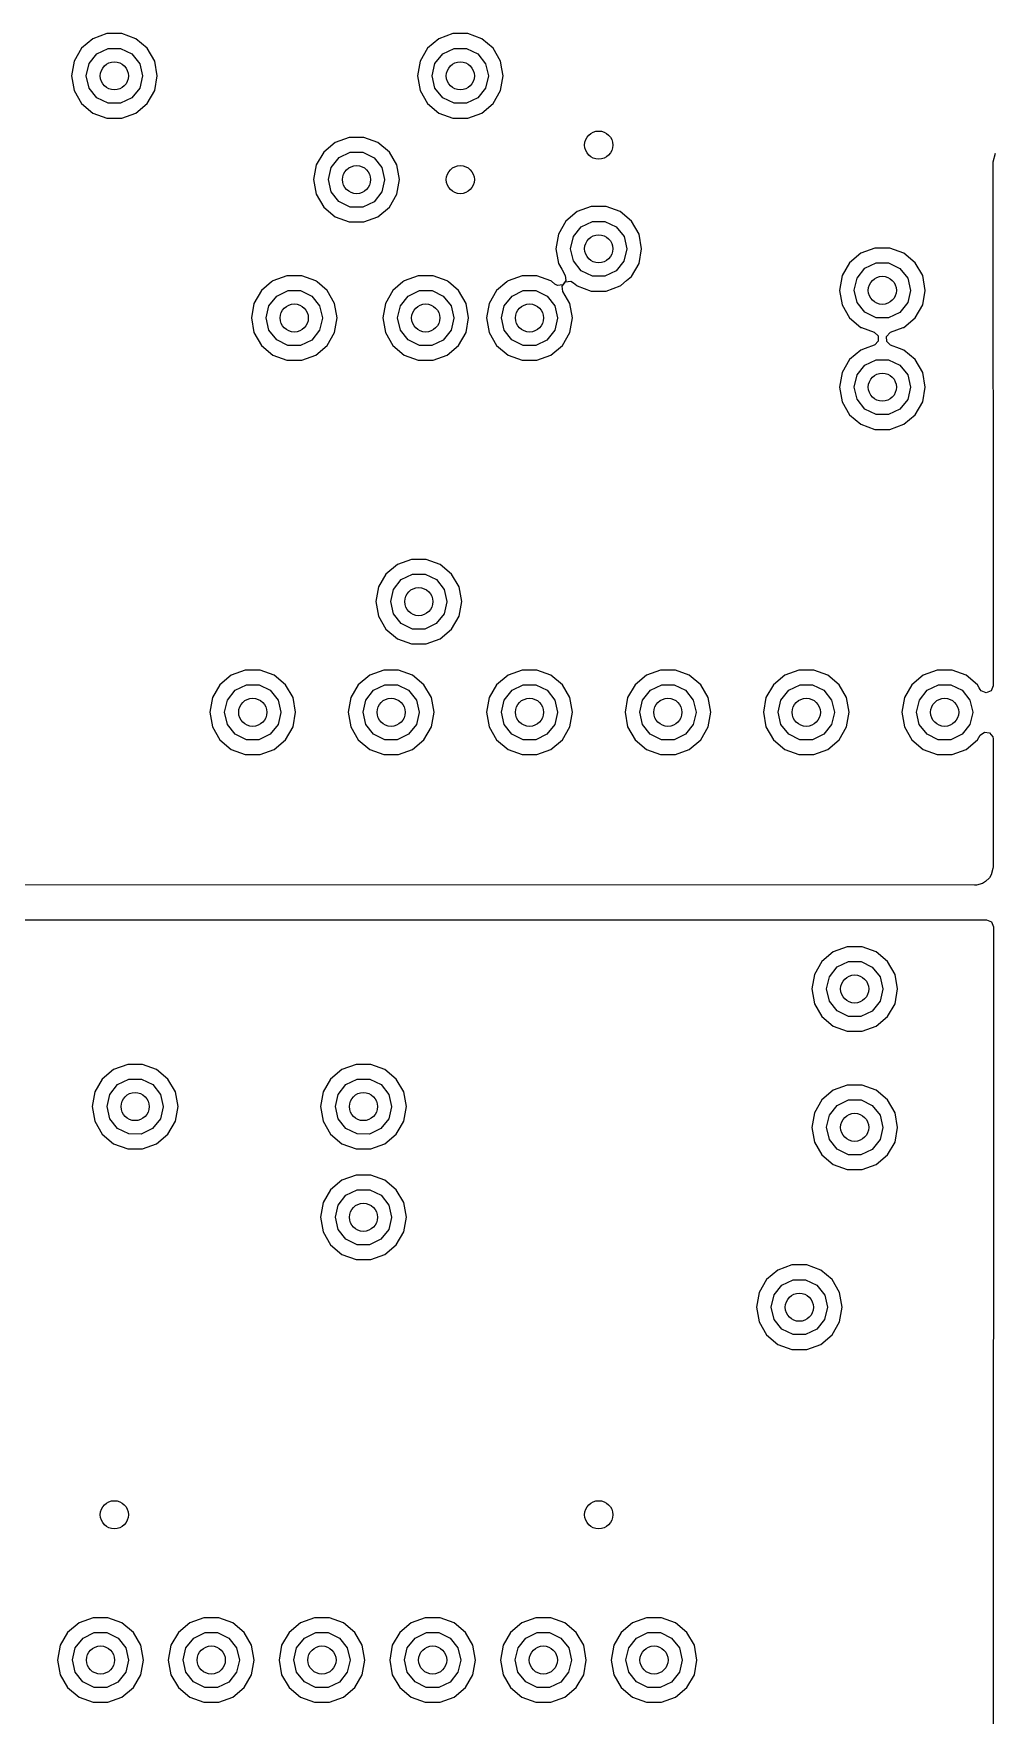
# Model space of a CAD drawing. Extents: x 2.01 to 4.77, y -4.11 to -1.35.
# Drawn here: x 3.1207 to 3.3941, y -2.4114 to -1.9329 of the extents above; entities that cross this region are included whole.
import ezdxf

# ---------------------------------------------------------------- set-up
doc = ezdxf.new("R2010")
doc.units = 0
doc.header["$MEASUREMENT"] = 0
doc.layers.add('BLACK', color=7, linetype='CONTINUOUS')

msp = doc.modelspace()

# ---------------------------------------------------------------- linework, layer by layer
at = {"layer": 'BLACK', "linetype": 'CONTINUOUS'}
for p, q in [((3.14158, -1.93286), (3.1376, -1.93431)), ((3.14582, -1.93286), (3.14158, -1.93286)), ((3.1498, -1.93431), (3.14582, -1.93286)), ((3.24001, -1.93286), (3.23602, -1.93431)), ((3.24425, -1.93286), (3.24001, -1.93286)), ((3.24823, -1.93431), (3.24425, -1.93286)), ((3.13435, -1.93704), (3.13223, -1.94071)), ((3.1376, -1.93431), (3.13435, -1.93704)), ((3.13872, -1.93862), (3.14193, -1.93708)), ((3.14193, -1.93708), (3.14549, -1.93708)), ((3.14549, -1.93708), (3.14869, -1.93863)), ((3.15305, -1.93704), (3.1498, -1.93431)), ((3.15517, -1.94071), (3.15305, -1.93704)), ((3.23278, -1.93704), (3.23066, -1.94071)), ((3.23602, -1.93431), (3.23278, -1.93704)), ((3.23715, -1.93862), (3.24035, -1.93708)), ((3.24035, -1.93708), (3.24391, -1.93708)), ((3.24391, -1.93708), (3.24712, -1.93863)), ((3.25148, -1.93704), (3.24823, -1.93431)), ((3.2536, -1.94071), (3.25148, -1.93704)), ((3.13223, -1.94071), (3.1315, -1.94488)), ((3.1357, -1.94487), (3.1365, -1.9414)), ((3.1365, -1.9414), (3.13872, -1.93862)), ((3.14869, -1.93863), (3.15091, -1.94141)), ((3.15091, -1.94141), (3.1517, -1.94488)), ((3.15591, -1.94488), (3.15517, -1.94071)), ((3.23066, -1.94071), (3.22992, -1.94488)), ((3.23413, -1.94487), (3.23492, -1.9414)), ((3.23492, -1.9414), (3.23715, -1.93862)), ((3.24712, -1.93863), (3.24933, -1.94141)), ((3.24933, -1.94141), (3.25013, -1.94488)), ((3.25398, -1.94291), (3.2536, -1.94071)), ((3.25433, -1.94488), (3.25398, -1.94291)), ((3.1315, -1.94488), (3.13223, -1.94906)), ((3.13649, -1.94834), (3.1357, -1.94487)), ((3.1517, -1.94491), (3.1509, -1.94838)), ((3.1517, -1.94488), (3.1517, -1.94491)), ((3.15517, -1.94906), (3.15591, -1.94488)), ((3.22992, -1.94488), (3.23066, -1.94906)), ((3.23491, -1.94834), (3.23413, -1.94487)), ((3.25013, -1.94491), (3.24932, -1.94838)), ((3.25013, -1.94488), (3.25013, -1.94491)), ((3.2536, -1.94906), (3.25433, -1.94488)), ((3.13223, -1.94906), (3.13435, -1.95273)), ((3.1387, -1.95113), (3.13649, -1.94834)), ((3.1419, -1.95268), (3.1387, -1.95113)), ((3.14867, -1.95115), (3.14546, -1.95269)), ((3.1509, -1.94838), (3.14867, -1.95115)), ((3.15305, -1.95273), (3.15517, -1.94906)), ((3.23066, -1.94906), (3.23278, -1.95273)), ((3.23712, -1.95113), (3.23491, -1.94834)), ((3.24033, -1.95268), (3.23712, -1.95113)), ((3.2471, -1.95115), (3.24388, -1.95269)), ((3.24932, -1.94838), (3.2471, -1.95115)), ((3.25148, -1.95273), (3.2536, -1.94906)), ((3.13435, -1.95273), (3.1376, -1.95545)), ((3.1376, -1.95545), (3.14158, -1.9569)), ((3.14158, -1.9569), (3.14582, -1.9569)), ((3.14546, -1.95269), (3.1419, -1.95268)), ((3.14582, -1.9569), (3.1498, -1.95545)), ((3.1498, -1.95545), (3.15305, -1.95273)), ((3.23278, -1.95273), (3.23602, -1.95545)), ((3.23602, -1.95545), (3.24001, -1.9569)), ((3.24001, -1.9569), (3.24425, -1.9569)), ((3.24388, -1.95269), (3.24033, -1.95268)), ((3.24425, -1.9569), (3.24823, -1.95545)), ((3.24823, -1.95545), (3.25148, -1.95273)), ((3.20325, -1.96656), (3.20113, -1.97024)), ((3.2065, -1.96384), (3.20325, -1.96656)), ((3.21048, -1.96239), (3.2065, -1.96384)), ((3.20762, -1.96815), (3.21083, -1.96661)), ((3.21472, -1.96239), (3.21048, -1.96239)), ((3.21083, -1.96661), (3.21438, -1.96661)), ((3.21438, -1.96661), (3.21759, -1.96816)), ((3.2187, -1.96384), (3.21472, -1.96239)), ((3.22195, -1.96656), (3.2187, -1.96384)), ((3.22407, -1.97024), (3.22195, -1.96656)), ((3.20113, -1.97024), (3.20039, -1.97441)), ((3.2046, -1.9744), (3.2054, -1.97093)), ((3.2054, -1.97093), (3.20762, -1.96815)), ((3.21759, -1.96816), (3.21981, -1.97094)), ((3.21981, -1.97094), (3.2206, -1.97441)), ((3.2248, -1.97441), (3.22407, -1.97024)), ((3.39433, -1.96698), (3.39366, -1.96948)), ((3.39366, -1.96948), (3.39369, -2.09881)), ((3.20039, -1.97441), (3.20113, -1.97858)), ((3.20538, -1.97787), (3.2046, -1.9744)), ((3.2206, -1.97444), (3.21979, -1.9779)), ((3.2206, -1.97441), (3.2206, -1.97444)), ((3.22407, -1.97858), (3.2248, -1.97441)), ((3.20113, -1.97858), (3.20325, -1.98225)), ((3.2076, -1.98065), (3.20538, -1.97787)), ((3.2108, -1.9822), (3.2076, -1.98065)), ((3.21757, -1.98068), (3.21436, -1.98221)), ((3.21979, -1.9779), (3.21757, -1.98068)), ((3.22195, -1.98225), (3.22407, -1.97858)), ((3.20325, -1.98225), (3.2065, -1.98498)), ((3.2065, -1.98498), (3.21048, -1.98643)), ((3.21436, -1.98221), (3.2108, -1.9822)), ((3.21472, -1.98643), (3.2187, -1.98498)), ((3.2187, -1.98498), (3.22195, -1.98225)), ((3.27539, -1.98352), (3.27215, -1.98625)), ((3.27938, -1.98207), (3.27539, -1.98352)), ((3.28362, -1.98207), (3.27938, -1.98207)), ((3.2876, -1.98352), (3.28362, -1.98207)), ((3.29085, -1.98625), (3.2876, -1.98352)), ((3.21048, -1.98643), (3.21472, -1.98643)), ((3.27003, -1.98992), (3.26929, -1.99409)), ((3.27215, -1.98625), (3.27003, -1.98992)), ((3.2735, -1.99408), (3.27429, -1.99061)), ((3.27429, -1.99061), (3.27652, -1.98783)), ((3.27652, -1.98783), (3.27972, -1.98629)), ((3.27972, -1.98629), (3.28328, -1.9863)), ((3.28328, -1.9863), (3.28649, -1.98784)), ((3.28649, -1.98784), (3.2887, -1.99063)), ((3.2887, -1.99063), (3.2895, -1.99409)), ((3.29297, -1.98992), (3.29085, -1.98625)), ((3.2937, -1.99409), (3.29297, -1.98992)), ((3.26929, -1.99409), (3.27003, -1.99827)), ((3.27428, -1.99755), (3.2735, -1.99408)), ((3.2895, -1.99412), (3.28869, -1.99759)), ((3.2895, -1.99409), (3.2895, -1.99412)), ((3.29297, -1.99827), (3.2937, -1.99409)), ((3.3561, -1.99534), (3.35286, -1.99806)), ((3.36009, -1.99389), (3.3561, -1.99534)), ((3.36432, -1.99389), (3.36009, -1.99389)), ((3.36831, -1.99534), (3.36432, -1.99389)), ((3.37155, -1.99806), (3.36831, -1.99534)), ((3.27003, -1.99827), (3.27099, -1.99993)), ((3.27099, -1.99993), (3.27199, -2.00166)), ((3.27649, -2.00034), (3.27428, -1.99755)), ((3.2797, -2.00189), (3.27649, -2.00034)), ((3.28647, -2.00036), (3.28325, -2.0019)), ((3.28869, -1.99759), (3.28647, -2.00036)), ((3.29085, -2.00194), (3.29297, -1.99827)), ((3.35286, -1.99806), (3.35074, -2.00173)), ((3.355, -2.00242), (3.35722, -1.99964)), ((3.35722, -1.99964), (3.36043, -1.9981)), ((3.36043, -1.9981), (3.36399, -1.99811)), ((3.36399, -1.99811), (3.3672, -1.99965)), ((3.3672, -1.99965), (3.36941, -2.00244)), ((3.37367, -2.00173), (3.37155, -1.99806)), ((3.18839, -2.00353), (3.18553, -2.00593)), ((3.18865, -2.00332), (3.18839, -2.00353)), ((3.18878, -2.00321), (3.18865, -2.00332)), ((3.19276, -2.00176), (3.18878, -2.00321)), ((3.197, -2.00176), (3.19276, -2.00176)), ((3.20098, -2.00321), (3.197, -2.00176)), ((3.20112, -2.00332), (3.20098, -2.00321)), ((3.20137, -2.00353), (3.20112, -2.00332)), ((3.20423, -2.00593), (3.20137, -2.00353)), ((3.2258, -2.00353), (3.22293, -2.00593)), ((3.22605, -2.00332), (3.2258, -2.00353)), ((3.22618, -2.00321), (3.22605, -2.00332)), ((3.23016, -2.00176), (3.22618, -2.00321)), ((3.2344, -2.00176), (3.23016, -2.00176)), ((3.23839, -2.00321), (3.2344, -2.00176)), ((3.23852, -2.00332), (3.23839, -2.00321)), ((3.23877, -2.00353), (3.23852, -2.00332)), ((3.24163, -2.00593), (3.23877, -2.00353)), ((3.25532, -2.00353), (3.25246, -2.00593)), ((3.25558, -2.00332), (3.25532, -2.00353)), ((3.25571, -2.00321), (3.25558, -2.00332)), ((3.25969, -2.00176), (3.25571, -2.00321)), ((3.26393, -2.00176), (3.25969, -2.00176)), ((3.26791, -2.00321), (3.26393, -2.00176)), ((3.26804, -2.00332), (3.26791, -2.00321)), ((3.26903, -2.00414), (3.26804, -2.00332)), ((3.26978, -2.00454), (3.26903, -2.00414)), ((3.27127, -2.00434), (3.26978, -2.00454)), ((3.27112, -2.00472), (3.27204, -2.00353)), ((3.27132, -2.00621), (3.27112, -2.00472)), ((3.27218, -2.00315), (3.27127, -2.00434)), ((3.27199, -2.00166), (3.27218, -2.00315)), ((3.27204, -2.00353), (3.27353, -2.00334)), ((3.27353, -2.00334), (3.27428, -2.00373)), ((3.27428, -2.00373), (3.27526, -2.00455)), ((3.27526, -2.00455), (3.27539, -2.00466)), ((3.27539, -2.00466), (3.27938, -2.00611)), ((3.28325, -2.0019), (3.2797, -2.00189)), ((3.28362, -2.00611), (3.2876, -2.00466)), ((3.2876, -2.00466), (3.28775, -2.00454)), ((3.28775, -2.00454), (3.2894, -2.00315)), ((3.2894, -2.00315), (3.29085, -2.00194)), ((3.35074, -2.00173), (3.35, -2.00591)), ((3.3542, -2.00589), (3.355, -2.00242)), ((3.36941, -2.00244), (3.3702, -2.00591)), ((3.37441, -2.00591), (3.37367, -2.00173)), ((3.18341, -2.00961), (3.18268, -2.01378)), ((3.18553, -2.00593), (3.18341, -2.00961)), ((3.18768, -2.0103), (3.1899, -2.00752)), ((3.1899, -2.00752), (3.19311, -2.00598)), ((3.19311, -2.00598), (3.19667, -2.00598)), ((3.19667, -2.00598), (3.19987, -2.00753)), ((3.19987, -2.00753), (3.20209, -2.01031)), ((3.20635, -2.00961), (3.20423, -2.00593)), ((3.20709, -2.01378), (3.20635, -2.00961)), ((3.22081, -2.00961), (3.22008, -2.01378)), ((3.22293, -2.00593), (3.22081, -2.00961)), ((3.22508, -2.0103), (3.2273, -2.00752)), ((3.2273, -2.00752), (3.23051, -2.00598)), ((3.23051, -2.00598), (3.23407, -2.00598)), ((3.23407, -2.00598), (3.23727, -2.00753)), ((3.23727, -2.00753), (3.23949, -2.01031)), ((3.24375, -2.00961), (3.24163, -2.00593)), ((3.24449, -2.01378), (3.24375, -2.00961)), ((3.25034, -2.00961), (3.24961, -2.01378)), ((3.25246, -2.00593), (3.25034, -2.00961)), ((3.25461, -2.0103), (3.25683, -2.00752)), ((3.25683, -2.00752), (3.26004, -2.00598)), ((3.26004, -2.00598), (3.2636, -2.00598)), ((3.2636, -2.00598), (3.2668, -2.00753)), ((3.2668, -2.00753), (3.26902, -2.01031)), ((3.27328, -2.00961), (3.27132, -2.00621)), ((3.27402, -2.01378), (3.27328, -2.00961)), ((3.27938, -2.00611), (3.28362, -2.00611)), ((3.35, -2.00591), (3.35074, -2.01008)), ((3.35499, -2.00936), (3.3542, -2.00589)), ((3.3572, -2.01215), (3.35499, -2.00936)), ((3.3694, -2.0094), (3.36717, -2.01218)), ((3.3702, -2.00593), (3.3694, -2.0094)), ((3.3702, -2.00591), (3.3702, -2.00593)), ((3.37367, -2.01008), (3.37441, -2.00591)), ((3.18268, -2.01378), (3.18341, -2.01795)), ((3.18688, -2.01377), (3.18768, -2.0103)), ((3.18767, -2.01724), (3.18688, -2.01377)), ((3.20288, -2.01381), (3.20208, -2.01727)), ((3.20209, -2.01031), (3.20288, -2.01378)), ((3.20288, -2.01378), (3.20288, -2.01381)), ((3.20635, -2.01795), (3.20709, -2.01378)), ((3.22008, -2.01378), (3.22081, -2.01795)), ((3.22428, -2.01377), (3.22508, -2.0103)), ((3.22507, -2.01724), (3.22428, -2.01377)), ((3.24028, -2.01381), (3.23948, -2.01727)), ((3.23949, -2.01031), (3.24028, -2.01378)), ((3.24028, -2.01378), (3.24028, -2.01381)), ((3.24375, -2.01795), (3.24449, -2.01378)), ((3.24961, -2.01378), (3.25034, -2.01795)), ((3.25381, -2.01377), (3.25461, -2.0103)), ((3.2546, -2.01724), (3.25381, -2.01377)), ((3.26981, -2.01381), (3.26901, -2.01727)), ((3.26902, -2.01031), (3.26981, -2.01378)), ((3.26981, -2.01378), (3.26981, -2.01381)), ((3.27328, -2.01795), (3.27402, -2.01378)), ((3.35074, -2.01008), (3.35286, -2.01375)), ((3.35286, -2.01375), (3.3561, -2.01648)), ((3.36041, -2.0137), (3.3572, -2.01215)), ((3.36396, -2.01371), (3.36041, -2.0137)), ((3.36717, -2.01218), (3.36396, -2.01371)), ((3.36831, -2.01648), (3.37155, -2.01375)), ((3.37155, -2.01375), (3.37367, -2.01008)), ((3.18341, -2.01795), (3.18553, -2.02162)), ((3.18988, -2.02002), (3.18767, -2.01724)), ((3.20208, -2.01727), (3.19985, -2.02005)), ((3.20423, -2.02162), (3.20635, -2.01795)), ((3.22081, -2.01795), (3.22293, -2.02162)), ((3.22728, -2.02002), (3.22507, -2.01724)), ((3.23948, -2.01727), (3.23725, -2.02005)), ((3.24163, -2.02162), (3.24375, -2.01795)), ((3.25034, -2.01795), (3.25246, -2.02162)), ((3.25681, -2.02002), (3.2546, -2.01724)), ((3.26901, -2.01727), (3.26678, -2.02005)), ((3.27116, -2.02162), (3.27328, -2.01795)), ((3.3561, -2.01648), (3.35626, -2.01653)), ((3.35626, -2.01653), (3.35986, -2.01784)), ((3.35986, -2.01784), (3.36096, -2.01886)), ((3.36096, -2.01886), (3.36103, -2.02036)), ((3.36338, -2.01901), (3.36439, -2.01791)), ((3.36344, -2.02051), (3.36338, -2.01901)), ((3.36439, -2.01791), (3.36455, -2.01784)), ((3.36455, -2.01784), (3.36815, -2.01653)), ((3.36815, -2.01653), (3.36831, -2.01648)), ((3.18553, -2.02162), (3.18878, -2.02435)), ((3.19308, -2.02157), (3.18988, -2.02002)), ((3.19664, -2.02158), (3.19308, -2.02157)), ((3.19985, -2.02005), (3.19664, -2.02158)), ((3.20098, -2.02435), (3.20423, -2.02162)), ((3.22293, -2.02162), (3.22618, -2.02435)), ((3.23048, -2.02157), (3.22728, -2.02002)), ((3.23404, -2.02158), (3.23048, -2.02157)), ((3.23725, -2.02005), (3.23404, -2.02158)), ((3.23839, -2.02435), (3.24163, -2.02162)), ((3.25246, -2.02162), (3.25571, -2.02435)), ((3.26001, -2.02157), (3.25681, -2.02002)), ((3.26357, -2.02158), (3.26001, -2.02157)), ((3.26678, -2.02005), (3.26357, -2.02158)), ((3.26791, -2.02435), (3.27116, -2.02162)), ((3.3561, -2.02289), (3.35286, -2.02562)), ((3.35735, -2.02244), (3.3561, -2.02289)), ((3.35986, -2.02153), (3.35735, -2.02244)), ((3.36002, -2.02146), (3.35986, -2.02153)), ((3.36103, -2.02036), (3.36002, -2.02146)), ((3.36455, -2.02153), (3.36344, -2.02051)), ((3.36706, -2.02244), (3.36455, -2.02153)), ((3.36831, -2.02289), (3.36706, -2.02244)), ((3.37155, -2.02562), (3.36831, -2.02289)), ((3.18878, -2.02435), (3.19276, -2.0258)), ((3.19276, -2.0258), (3.197, -2.0258)), ((3.197, -2.0258), (3.20098, -2.02435)), ((3.22618, -2.02435), (3.23016, -2.0258)), ((3.23016, -2.0258), (3.2344, -2.0258)), ((3.2344, -2.0258), (3.23839, -2.02435)), ((3.25571, -2.02435), (3.25969, -2.0258)), ((3.25969, -2.0258), (3.26393, -2.0258)), ((3.26393, -2.0258), (3.26791, -2.02435)), ((3.35286, -2.02562), (3.35074, -2.02929)), ((3.355, -2.02998), (3.35722, -2.0272)), ((3.35722, -2.0272), (3.36043, -2.02566)), ((3.36043, -2.02566), (3.36399, -2.02567)), ((3.36399, -2.02567), (3.3672, -2.02721)), ((3.3672, -2.02721), (3.36941, -2.03)), ((3.37367, -2.02929), (3.37155, -2.02562)), ((3.35074, -2.02929), (3.35, -2.03346)), ((3.35, -2.03346), (3.35074, -2.03764)), ((3.3542, -2.03345), (3.355, -2.02998)), ((3.35499, -2.03692), (3.3542, -2.03345)), ((3.3702, -2.03349), (3.3694, -2.03696)), ((3.36941, -2.03), (3.3702, -2.03346)), ((3.3702, -2.03346), (3.3702, -2.03349)), ((3.37441, -2.03346), (3.37367, -2.02929)), ((3.37367, -2.03764), (3.37441, -2.03346)), ((3.35074, -2.03764), (3.35286, -2.04131)), ((3.3572, -2.03971), (3.35499, -2.03692)), ((3.3694, -2.03696), (3.36717, -2.03973)), ((3.37155, -2.04131), (3.37367, -2.03764)), ((3.35286, -2.04131), (3.3561, -2.04403)), ((3.36041, -2.04126), (3.3572, -2.03971)), ((3.36396, -2.04127), (3.36041, -2.04126)), ((3.36717, -2.03973), (3.36396, -2.04127)), ((3.36831, -2.04403), (3.37155, -2.04131)), ((3.3561, -2.04403), (3.36009, -2.04548)), ((3.36009, -2.04548), (3.36432, -2.04548)), ((3.36432, -2.04548), (3.36831, -2.04403)), ((3.22421, -2.08392), (3.22097, -2.08664)), ((3.2282, -2.08247), (3.22421, -2.08392)), ((3.23243, -2.08247), (3.2282, -2.08247)), ((3.23642, -2.08392), (3.23243, -2.08247)), ((3.23966, -2.08664), (3.23642, -2.08392)), ((3.21885, -2.09031), (3.21811, -2.09449)), ((3.22097, -2.08664), (3.21885, -2.09031)), ((3.22231, -2.09447), (3.22311, -2.09101)), ((3.22311, -2.09101), (3.22533, -2.08823)), ((3.22533, -2.08823), (3.22854, -2.08669)), ((3.22854, -2.08669), (3.2321, -2.08669)), ((3.2321, -2.08669), (3.23531, -2.08824)), ((3.23531, -2.08824), (3.23752, -2.09102)), ((3.23752, -2.09102), (3.23831, -2.09449)), ((3.24178, -2.09031), (3.23966, -2.08664)), ((3.24252, -2.09449), (3.24178, -2.09031)), ((3.21811, -2.09449), (3.21885, -2.09866)), ((3.2231, -2.09794), (3.22231, -2.09447)), ((3.23831, -2.09452), (3.23751, -2.09798)), ((3.23831, -2.09449), (3.23831, -2.09452)), ((3.24178, -2.09866), (3.24252, -2.09449)), ((3.21885, -2.09866), (3.22097, -2.10233)), ((3.22531, -2.10073), (3.2231, -2.09794)), ((3.22852, -2.10228), (3.22531, -2.10073)), ((3.23528, -2.10076), (3.23207, -2.10229)), ((3.23751, -2.09798), (3.23528, -2.10076)), ((3.23966, -2.10233), (3.24178, -2.09866)), ((3.39369, -2.09881), (3.39369, -2.11848)), ((3.22097, -2.10233), (3.22421, -2.10506)), ((3.22421, -2.10506), (3.2282, -2.10651)), ((3.23207, -2.10229), (3.22852, -2.10228)), ((3.23243, -2.10651), (3.23642, -2.10506)), ((3.23642, -2.10506), (3.23966, -2.10233)), ((3.2282, -2.10651), (3.23243, -2.10651)), ((3.18095, -2.11396), (3.17697, -2.11541)), ((3.18519, -2.11396), (3.18095, -2.11396)), ((3.18917, -2.11541), (3.18519, -2.11396)), ((3.22032, -2.11396), (3.21634, -2.11541)), ((3.22456, -2.11396), (3.22032, -2.11396)), ((3.22854, -2.11541), (3.22456, -2.11396)), ((3.25969, -2.11396), (3.25571, -2.11541)), ((3.26393, -2.11396), (3.25969, -2.11396)), ((3.26791, -2.11541), (3.26393, -2.11396)), ((3.29906, -2.11396), (3.29508, -2.11541)), ((3.3033, -2.11396), (3.29906, -2.11396)), ((3.30728, -2.11541), (3.3033, -2.11396)), ((3.33843, -2.11396), (3.33445, -2.11541)), ((3.34267, -2.11396), (3.33843, -2.11396)), ((3.34665, -2.11541), (3.34267, -2.11396)), ((3.3778, -2.11396), (3.37382, -2.11541)), ((3.38204, -2.11396), (3.3778, -2.11396)), ((3.38602, -2.11541), (3.38204, -2.11396)), ((3.17372, -2.11814), (3.1716, -2.12181)), ((3.17697, -2.11541), (3.17372, -2.11814)), ((3.17587, -2.1225), (3.17809, -2.11972)), ((3.17809, -2.11972), (3.1813, -2.11818)), ((3.1813, -2.11818), (3.18486, -2.11819)), ((3.18486, -2.11819), (3.18806, -2.11973)), ((3.18806, -2.11973), (3.19028, -2.12251)), ((3.19242, -2.11814), (3.18917, -2.11541)), ((3.19454, -2.12181), (3.19242, -2.11814)), ((3.21309, -2.11814), (3.21097, -2.12181)), ((3.21634, -2.11541), (3.21309, -2.11814)), ((3.21524, -2.1225), (3.21746, -2.11972)), ((3.21746, -2.11972), (3.22067, -2.11818)), ((3.22067, -2.11818), (3.22423, -2.11819)), ((3.22423, -2.11819), (3.22743, -2.11973)), ((3.22743, -2.11973), (3.22965, -2.12251)), ((3.23179, -2.11814), (3.22854, -2.11541)), ((3.23391, -2.12181), (3.23179, -2.11814)), ((3.25246, -2.11814), (3.25034, -2.12181)), ((3.25571, -2.11541), (3.25246, -2.11814)), ((3.25461, -2.1225), (3.25683, -2.11972)), ((3.25683, -2.11972), (3.26004, -2.11818)), ((3.26004, -2.11818), (3.2636, -2.11819)), ((3.2636, -2.11819), (3.2668, -2.11973)), ((3.2668, -2.11973), (3.26902, -2.12251)), ((3.27116, -2.11814), (3.26791, -2.11541)), ((3.27328, -2.12181), (3.27116, -2.11814)), ((3.29183, -2.11814), (3.28971, -2.12181)), ((3.29508, -2.11541), (3.29183, -2.11814)), ((3.29398, -2.1225), (3.2962, -2.11972)), ((3.2962, -2.11972), (3.29941, -2.11818)), ((3.29941, -2.11818), (3.30297, -2.11819)), ((3.30297, -2.11819), (3.30617, -2.11973)), ((3.30617, -2.11973), (3.30839, -2.12251)), ((3.31053, -2.11814), (3.30728, -2.11541)), ((3.31265, -2.12181), (3.31053, -2.11814)), ((3.3312, -2.11814), (3.32908, -2.12181)), ((3.33445, -2.11541), (3.3312, -2.11814)), ((3.33335, -2.1225), (3.33557, -2.11972)), ((3.33557, -2.11972), (3.33878, -2.11818)), ((3.33878, -2.11818), (3.34234, -2.11819)), ((3.34234, -2.11819), (3.34554, -2.11973)), ((3.34554, -2.11973), (3.34776, -2.12251)), ((3.3499, -2.11814), (3.34665, -2.11541)), ((3.35202, -2.12181), (3.3499, -2.11814)), ((3.37057, -2.11814), (3.36845, -2.12181)), ((3.37382, -2.11541), (3.37057, -2.11814)), ((3.37272, -2.1225), (3.37494, -2.11972)), ((3.37494, -2.11972), (3.37815, -2.11818)), ((3.37815, -2.11818), (3.38171, -2.11819)), ((3.38171, -2.11819), (3.38491, -2.11973)), ((3.38491, -2.11973), (3.38713, -2.12251)), ((3.38927, -2.11814), (3.38602, -2.11541)), ((3.38975, -2.11898), (3.38927, -2.11814)), ((3.39003, -2.11946), (3.38975, -2.11898)), ((3.39034, -2.11986), (3.39003, -2.11946)), ((3.39173, -2.12044), (3.39034, -2.11986)), ((3.39312, -2.11986), (3.39173, -2.12044)), ((3.39369, -2.11848), (3.39312, -2.11986)), ((3.1716, -2.12181), (3.17087, -2.12598)), ((3.17507, -2.12597), (3.17587, -2.1225)), ((3.19028, -2.12251), (3.19107, -2.12598)), ((3.19528, -2.12598), (3.19454, -2.12181)), ((3.21097, -2.12181), (3.21024, -2.12598)), ((3.21444, -2.12597), (3.21524, -2.1225)), ((3.22965, -2.12251), (3.23044, -2.12598)), ((3.23465, -2.12598), (3.23391, -2.12181)), ((3.25034, -2.12181), (3.24961, -2.12598)), ((3.25381, -2.12597), (3.25461, -2.1225)), ((3.26902, -2.12251), (3.26981, -2.12598)), ((3.27402, -2.12598), (3.27328, -2.12181)), ((3.28971, -2.12181), (3.28898, -2.12598)), ((3.29318, -2.12597), (3.29398, -2.1225)), ((3.30839, -2.12251), (3.30918, -2.12598)), ((3.31339, -2.12598), (3.31265, -2.12181)), ((3.32908, -2.12181), (3.32835, -2.12598)), ((3.33255, -2.12597), (3.33335, -2.1225)), ((3.34776, -2.12251), (3.34855, -2.12598)), ((3.35276, -2.12598), (3.35202, -2.12181)), ((3.36845, -2.12181), (3.36772, -2.12598)), ((3.37192, -2.12597), (3.37272, -2.1225)), ((3.38713, -2.12251), (3.38792, -2.12598)), ((3.17087, -2.12598), (3.1716, -2.13016)), ((3.17586, -2.12944), (3.17507, -2.12597)), ((3.17807, -2.13223), (3.17586, -2.12944)), ((3.19027, -2.12948), (3.18804, -2.13225)), ((3.19107, -2.12601), (3.19027, -2.12948)), ((3.19107, -2.12598), (3.19107, -2.12601)), ((3.19454, -2.13016), (3.19528, -2.12598)), ((3.21024, -2.12598), (3.21097, -2.13016)), ((3.21523, -2.12944), (3.21444, -2.12597)), ((3.21744, -2.13223), (3.21523, -2.12944)), ((3.22964, -2.12948), (3.22741, -2.13225)), ((3.23044, -2.12601), (3.22964, -2.12948)), ((3.23044, -2.12598), (3.23044, -2.12601)), ((3.23391, -2.13016), (3.23465, -2.12598)), ((3.24961, -2.12598), (3.25034, -2.13016)), ((3.2546, -2.12944), (3.25381, -2.12597)), ((3.25681, -2.13223), (3.2546, -2.12944)), ((3.26901, -2.12948), (3.26678, -2.13225)), ((3.26981, -2.12601), (3.26901, -2.12948)), ((3.26981, -2.12598), (3.26981, -2.12601)), ((3.27328, -2.13016), (3.27402, -2.12598)), ((3.28898, -2.12598), (3.28971, -2.13016)), ((3.29397, -2.12944), (3.29318, -2.12597)), ((3.29618, -2.13223), (3.29397, -2.12944)), ((3.30838, -2.12948), (3.30615, -2.13225)), ((3.30918, -2.12601), (3.30838, -2.12948)), ((3.30918, -2.12598), (3.30918, -2.12601)), ((3.31265, -2.13016), (3.31339, -2.12598)), ((3.32835, -2.12598), (3.32908, -2.13016)), ((3.33334, -2.12944), (3.33255, -2.12597)), ((3.33555, -2.13223), (3.33334, -2.12944)), ((3.34775, -2.12948), (3.34552, -2.13225)), ((3.34855, -2.12601), (3.34775, -2.12948)), ((3.34855, -2.12598), (3.34855, -2.12601)), ((3.35202, -2.13016), (3.35276, -2.12598)), ((3.36772, -2.12598), (3.36845, -2.13016)), ((3.37271, -2.12944), (3.37192, -2.12597)), ((3.37492, -2.13223), (3.37271, -2.12944)), ((3.38712, -2.12948), (3.38489, -2.13225)), ((3.38792, -2.12601), (3.38712, -2.12948)), ((3.38792, -2.12598), (3.38792, -2.12601)), ((3.1716, -2.13016), (3.17372, -2.13383)), ((3.17372, -2.13383), (3.17697, -2.13655)), ((3.18127, -2.13378), (3.17807, -2.13223)), ((3.18483, -2.13379), (3.18127, -2.13378)), ((3.18804, -2.13225), (3.18483, -2.13379)), ((3.18917, -2.13655), (3.19242, -2.13383)), ((3.19242, -2.13383), (3.19454, -2.13016)), ((3.21097, -2.13016), (3.21309, -2.13383)), ((3.21309, -2.13383), (3.21634, -2.13655)), ((3.22064, -2.13378), (3.21744, -2.13223)), ((3.2242, -2.13379), (3.22064, -2.13378)), ((3.22741, -2.13225), (3.2242, -2.13379)), ((3.22854, -2.13655), (3.23179, -2.13383)), ((3.23179, -2.13383), (3.23391, -2.13016)), ((3.25034, -2.13016), (3.25246, -2.13383)), ((3.25246, -2.13383), (3.25571, -2.13655)), ((3.26001, -2.13378), (3.25681, -2.13223)), ((3.26357, -2.13379), (3.26001, -2.13378)), ((3.26678, -2.13225), (3.26357, -2.13379)), ((3.26791, -2.13655), (3.27116, -2.13383)), ((3.27116, -2.13383), (3.27328, -2.13016)), ((3.28971, -2.13016), (3.29183, -2.13383)), ((3.29183, -2.13383), (3.29508, -2.13655)), ((3.29938, -2.13378), (3.29618, -2.13223)), ((3.30294, -2.13379), (3.29938, -2.13378)), ((3.30615, -2.13225), (3.30294, -2.13379)), ((3.30728, -2.13655), (3.31053, -2.13383)), ((3.31053, -2.13383), (3.31265, -2.13016)), ((3.32908, -2.13016), (3.3312, -2.13383)), ((3.3312, -2.13383), (3.33445, -2.13655)), ((3.33875, -2.13378), (3.33555, -2.13223)), ((3.34231, -2.13379), (3.33875, -2.13378)), ((3.34552, -2.13225), (3.34231, -2.13379)), ((3.34665, -2.13655), (3.3499, -2.13383)), ((3.3499, -2.13383), (3.35202, -2.13016)), ((3.36845, -2.13016), (3.37057, -2.13383)), ((3.37057, -2.13383), (3.37382, -2.13655)), ((3.37812, -2.13378), (3.37492, -2.13223)), ((3.38168, -2.13379), (3.37812, -2.13378)), ((3.38489, -2.13225), (3.38168, -2.13379)), ((3.38602, -2.13655), (3.38927, -2.13383)), ((3.38927, -2.13383), (3.39003, -2.13251)), ((3.39003, -2.13251), (3.39122, -2.13159)), ((3.39122, -2.13159), (3.39271, -2.13179)), ((3.39271, -2.13179), (3.39363, -2.13298)), ((3.39363, -2.13298), (3.39369, -2.13349)), ((3.39369, -2.13349), (3.3937, -2.15534)), ((3.17697, -2.13655), (3.18095, -2.138)), ((3.18095, -2.138), (3.18519, -2.138)), ((3.18519, -2.138), (3.18917, -2.13655)), ((3.21634, -2.13655), (3.22032, -2.138)), ((3.22032, -2.138), (3.22456, -2.138)), ((3.22456, -2.138), (3.22854, -2.13655)), ((3.25571, -2.13655), (3.25969, -2.138)), ((3.25969, -2.138), (3.26393, -2.138)), ((3.26393, -2.138), (3.26791, -2.13655)), ((3.29508, -2.13655), (3.29906, -2.138)), ((3.29906, -2.138), (3.3033, -2.138)), ((3.3033, -2.138), (3.30728, -2.13655)), ((3.33445, -2.13655), (3.33843, -2.138)), ((3.33843, -2.138), (3.34267, -2.138)), ((3.34267, -2.138), (3.34665, -2.13655)), ((3.37382, -2.13655), (3.3778, -2.138)), ((3.3778, -2.138), (3.38204, -2.138)), ((3.38204, -2.138), (3.38602, -2.13655)), ((3.3937, -2.15534), (3.3937, -2.16994)), ((3.39317, -2.17219), (3.39266, -2.17307)), ((3.39363, -2.17044), (3.39317, -2.17219)), ((3.3937, -2.16994), (3.39363, -2.17044)), ((3.38844, -2.1752), (2.80915, -2.17499)), ((3.38895, -2.17513), (3.38844, -2.1752)), ((3.39069, -2.17466), (3.38895, -2.17513)), ((3.39157, -2.17415), (3.39069, -2.17466)), ((3.39266, -2.17307), (3.39157, -2.17415)), ((2.91142, -2.18504), (3.39183, -2.18504)), ((3.39183, -2.18504), (3.39322, -2.18561)), ((3.39322, -2.18561), (3.39379, -2.187)), ((3.39379, -2.187), (3.39375, -2.50767)), ((3.34823, -2.19415), (3.34498, -2.19688)), ((3.35221, -2.1927), (3.34823, -2.19415)), ((3.35645, -2.1927), (3.35221, -2.1927)), ((3.36043, -2.19415), (3.35645, -2.1927)), ((3.36368, -2.19688), (3.36043, -2.19415)), ((3.34286, -2.20055), (3.34213, -2.20472)), ((3.34498, -2.19688), (3.34286, -2.20055)), ((3.34633, -2.20471), (3.34713, -2.20124)), ((3.34713, -2.20124), (3.34935, -2.19846)), ((3.34935, -2.19846), (3.35256, -2.19692)), ((3.35256, -2.19692), (3.35612, -2.19693)), ((3.35612, -2.19693), (3.35932, -2.19847)), ((3.35932, -2.19847), (3.36154, -2.20126)), ((3.36154, -2.20126), (3.36233, -2.20472)), ((3.3658, -2.20055), (3.36368, -2.19688)), ((3.36654, -2.20472), (3.3658, -2.20055)), ((3.34213, -2.20472), (3.34286, -2.2089)), ((3.34712, -2.20818), (3.34633, -2.20471)), ((3.36233, -2.20475), (3.36153, -2.20822)), ((3.36233, -2.20472), (3.36233, -2.20475)), ((3.3658, -2.2089), (3.36654, -2.20472)), ((3.34286, -2.2089), (3.34498, -2.21257)), ((3.34933, -2.21097), (3.34712, -2.20818)), ((3.36153, -2.20822), (3.3593, -2.21099)), ((3.36368, -2.21257), (3.3658, -2.2089)), ((3.34498, -2.21257), (3.34823, -2.21529)), ((3.34823, -2.21529), (3.35221, -2.21674)), ((3.35253, -2.21252), (3.34933, -2.21097)), ((3.35609, -2.21253), (3.35253, -2.21252)), ((3.3593, -2.21099), (3.35609, -2.21253)), ((3.35645, -2.21674), (3.36043, -2.21529)), ((3.36043, -2.21529), (3.36368, -2.21257)), ((3.35221, -2.21674), (3.35645, -2.21674)), ((3.1435, -2.22762), (3.14026, -2.23034)), ((3.14749, -2.22617), (3.1435, -2.22762)), ((3.15173, -2.22617), (3.14749, -2.22617)), ((3.15571, -2.22762), (3.15173, -2.22617)), ((3.15896, -2.23034), (3.15571, -2.22762)), ((3.20846, -2.22762), (3.20522, -2.23034)), ((3.21245, -2.22617), (3.20846, -2.22762)), ((3.21669, -2.22617), (3.21245, -2.22617)), ((3.22067, -2.22762), (3.21669, -2.22617)), ((3.22392, -2.23034), (3.22067, -2.22762)), ((3.13814, -2.23401), (3.1374, -2.23819)), ((3.14026, -2.23034), (3.13814, -2.23401)), ((3.14161, -2.23818), (3.1424, -2.23471)), ((3.1424, -2.23471), (3.14463, -2.23193)), ((3.14463, -2.23193), (3.14783, -2.23039)), ((3.14783, -2.23039), (3.15139, -2.23039)), ((3.15139, -2.23039), (3.1546, -2.23194)), ((3.1546, -2.23194), (3.15681, -2.23472)), ((3.15681, -2.23472), (3.15761, -2.23819)), ((3.16108, -2.23401), (3.15896, -2.23034)), ((3.16181, -2.23819), (3.16108, -2.23401)), ((3.2031, -2.23401), (3.20236, -2.23819)), ((3.20522, -2.23034), (3.2031, -2.23401)), ((3.20657, -2.23818), (3.20736, -2.23471)), ((3.20736, -2.23471), (3.20959, -2.23193)), ((3.20959, -2.23193), (3.21279, -2.23039)), ((3.21279, -2.23039), (3.21635, -2.23039)), ((3.21635, -2.23039), (3.21956, -2.23194)), ((3.21956, -2.23194), (3.22178, -2.23472)), ((3.22178, -2.23472), (3.22257, -2.23819)), ((3.22604, -2.23401), (3.22392, -2.23034)), ((3.22677, -2.23819), (3.22604, -2.23401)), ((3.34823, -2.23352), (3.34498, -2.23625)), ((3.35221, -2.23207), (3.34823, -2.23352)), ((3.35645, -2.23207), (3.35221, -2.23207)), ((3.36043, -2.23352), (3.35645, -2.23207)), ((3.36368, -2.23625), (3.36043, -2.23352)), ((3.1374, -2.23819), (3.13814, -2.24236)), ((3.14239, -2.24165), (3.14161, -2.23818)), ((3.15761, -2.23822), (3.1568, -2.24168)), ((3.15761, -2.23819), (3.15761, -2.23822)), ((3.16108, -2.24236), (3.16181, -2.23819)), ((3.20236, -2.23819), (3.2031, -2.24236)), ((3.20735, -2.24165), (3.20657, -2.23818)), ((3.22257, -2.23822), (3.22176, -2.24168)), ((3.22257, -2.23819), (3.22257, -2.23822)), ((3.22604, -2.24236), (3.22677, -2.23819)), ((3.34498, -2.23625), (3.34286, -2.23992)), ((3.34713, -2.24061), (3.34935, -2.23783)), ((3.34935, -2.23783), (3.35256, -2.23629)), ((3.35256, -2.23629), (3.35612, -2.2363)), ((3.35612, -2.2363), (3.35932, -2.23784)), ((3.35932, -2.23784), (3.36154, -2.24063)), ((3.3658, -2.23992), (3.36368, -2.23625)), ((3.13814, -2.24236), (3.14026, -2.24603)), ((3.1446, -2.24443), (3.14239, -2.24165)), ((3.14781, -2.24598), (3.1446, -2.24443)), ((3.1568, -2.24168), (3.15458, -2.24446)), ((3.15896, -2.24603), (3.16108, -2.24236)), ((3.2031, -2.24236), (3.20522, -2.24603)), ((3.20957, -2.24443), (3.20735, -2.24165)), ((3.21277, -2.24598), (3.20957, -2.24443)), ((3.22176, -2.24168), (3.21954, -2.24446)), ((3.22392, -2.24603), (3.22504, -2.24409)), ((3.22504, -2.24409), (3.22604, -2.24236)), ((3.34286, -2.23992), (3.34213, -2.24409)), ((3.34213, -2.24409), (3.34286, -2.24827)), ((3.34633, -2.24408), (3.34713, -2.24061)), ((3.34712, -2.24755), (3.34633, -2.24408)), ((3.36233, -2.24412), (3.36153, -2.24759)), ((3.36154, -2.24063), (3.36233, -2.24409)), ((3.36233, -2.24409), (3.36233, -2.24412)), ((3.36654, -2.24409), (3.3658, -2.23992)), ((3.3658, -2.24827), (3.36654, -2.24409)), ((3.14026, -2.24603), (3.1435, -2.24876)), ((3.1435, -2.24876), (3.14749, -2.25021)), ((3.15137, -2.24599), (3.14781, -2.24598)), ((3.15458, -2.24446), (3.15137, -2.24599)), ((3.15173, -2.25021), (3.15571, -2.24876)), ((3.15571, -2.24876), (3.15896, -2.24603)), ((3.20522, -2.24603), (3.20846, -2.24876)), ((3.20846, -2.24876), (3.21245, -2.25021)), ((3.21633, -2.24599), (3.21277, -2.24598)), ((3.21954, -2.24446), (3.21633, -2.24599)), ((3.21669, -2.25021), (3.22067, -2.24876)), ((3.22067, -2.24876), (3.22392, -2.24603)), ((3.34286, -2.24827), (3.34498, -2.25194)), ((3.34933, -2.25034), (3.34712, -2.24755)), ((3.36153, -2.24759), (3.3593, -2.25036)), ((3.36368, -2.25194), (3.3658, -2.24827)), ((3.14749, -2.25021), (3.15173, -2.25021)), ((3.21245, -2.25021), (3.21669, -2.25021)), ((3.34498, -2.25194), (3.34823, -2.25466)), ((3.35253, -2.25189), (3.34933, -2.25034)), ((3.35609, -2.2519), (3.35253, -2.25189)), ((3.3593, -2.25036), (3.35609, -2.2519)), ((3.36043, -2.25466), (3.36368, -2.25194)), ((3.21245, -2.25767), (3.20846, -2.25912)), ((3.21669, -2.25767), (3.21245, -2.25767)), ((3.22067, -2.25912), (3.21669, -2.25767)), ((3.34823, -2.25466), (3.35221, -2.25611)), ((3.35221, -2.25611), (3.35645, -2.25611)), ((3.35645, -2.25611), (3.36043, -2.25466)), ((3.20522, -2.26184), (3.2031, -2.26551)), ((3.20846, -2.25912), (3.20522, -2.26184)), ((3.20736, -2.2662), (3.20959, -2.26342)), ((3.20959, -2.26342), (3.21279, -2.26188)), ((3.21279, -2.26188), (3.21635, -2.26189)), ((3.21635, -2.26189), (3.21956, -2.26343)), ((3.21956, -2.26343), (3.22178, -2.26622)), ((3.22392, -2.26184), (3.22067, -2.25912)), ((3.22604, -2.26551), (3.22392, -2.26184)), ((3.2031, -2.26551), (3.20236, -2.26969)), ((3.20657, -2.26967), (3.20736, -2.2662)), ((3.22178, -2.26622), (3.22257, -2.26969)), ((3.22677, -2.26969), (3.22604, -2.26551)), ((3.20236, -2.26969), (3.2031, -2.27386)), ((3.20735, -2.27314), (3.20657, -2.26967)), ((3.20957, -2.27593), (3.20735, -2.27314)), ((3.22257, -2.26971), (3.22176, -2.27318)), ((3.22257, -2.26969), (3.22257, -2.26971)), ((3.22604, -2.27386), (3.22677, -2.26969)), ((3.2031, -2.27386), (3.20522, -2.27753)), ((3.20522, -2.27753), (3.20846, -2.28025)), ((3.21277, -2.27748), (3.20957, -2.27593)), ((3.21633, -2.27749), (3.21277, -2.27748)), ((3.21954, -2.27595), (3.21633, -2.27749)), ((3.22176, -2.27318), (3.21954, -2.27595)), ((3.22067, -2.28025), (3.22392, -2.27753)), ((3.22392, -2.27753), (3.22604, -2.27386)), ((3.20846, -2.28025), (3.21245, -2.2817)), ((3.21245, -2.2817), (3.21669, -2.2817)), ((3.21669, -2.2817), (3.22067, -2.28025)), ((3.32923, -2.28743), (3.32711, -2.2911)), ((3.33248, -2.28471), (3.32923, -2.28743)), ((3.33646, -2.28326), (3.33248, -2.28471)), ((3.3336, -2.28901), (3.33681, -2.28747)), ((3.3407, -2.28326), (3.33646, -2.28326)), ((3.33681, -2.28747), (3.34037, -2.28748)), ((3.34037, -2.28748), (3.34357, -2.28902)), ((3.34469, -2.28471), (3.3407, -2.28326)), ((3.34793, -2.28743), (3.34469, -2.28471)), ((3.35005, -2.2911), (3.34793, -2.28743)), ((3.32711, -2.2911), (3.32638, -2.29528)), ((3.33058, -2.29526), (3.33138, -2.29179)), ((3.33138, -2.29179), (3.3336, -2.28901)), ((3.34357, -2.28902), (3.34579, -2.29181)), ((3.34579, -2.29181), (3.34658, -2.29528)), ((3.35079, -2.29528), (3.35005, -2.2911)), ((3.32638, -2.29528), (3.32711, -2.29945)), ((3.33137, -2.29873), (3.33058, -2.29526)), ((3.34658, -2.2953), (3.34578, -2.29877)), ((3.34658, -2.29528), (3.34658, -2.2953)), ((3.35005, -2.29945), (3.35079, -2.29528)), ((3.32711, -2.29945), (3.32923, -2.30312)), ((3.33358, -2.30152), (3.33137, -2.29873)), ((3.33678, -2.30307), (3.33358, -2.30152)), ((3.34355, -2.30155), (3.34034, -2.30308)), ((3.34578, -2.29877), (3.34355, -2.30155)), ((3.34793, -2.30312), (3.35005, -2.29945)), ((3.32923, -2.30312), (3.33248, -2.30585)), ((3.33248, -2.30585), (3.33646, -2.3073)), ((3.34034, -2.30308), (3.33678, -2.30307)), ((3.3407, -2.3073), (3.34469, -2.30585)), ((3.34469, -2.30585), (3.34793, -2.30312)), ((3.33646, -2.3073), (3.3407, -2.3073)), ((3.13041, -2.38782), (3.12829, -2.39149)), ((3.13366, -2.3851), (3.13041, -2.38782)), ((3.13764, -2.38365), (3.13366, -2.3851)), ((3.13478, -2.38941), (3.13799, -2.38787)), ((3.14188, -2.38365), (3.13764, -2.38365)), ((3.13799, -2.38787), (3.14155, -2.38787)), ((3.14155, -2.38787), (3.14475, -2.38942)), ((3.14587, -2.3851), (3.14188, -2.38365)), ((3.14911, -2.38782), (3.14587, -2.3851)), ((3.15123, -2.39149), (3.14911, -2.38782)), ((3.16191, -2.38782), (3.15979, -2.39149)), ((3.16516, -2.3851), (3.16191, -2.38782)), ((3.16914, -2.38365), (3.16516, -2.3851)), ((3.16628, -2.38941), (3.16949, -2.38787)), ((3.17338, -2.38365), (3.16914, -2.38365)), ((3.16949, -2.38787), (3.17305, -2.38787)), ((3.17305, -2.38787), (3.17625, -2.38942)), ((3.17736, -2.3851), (3.17338, -2.38365)), ((3.18061, -2.38782), (3.17736, -2.3851)), ((3.18273, -2.39149), (3.18061, -2.38782)), ((3.19341, -2.38782), (3.19129, -2.39149)), ((3.19665, -2.3851), (3.19341, -2.38782)), ((3.20064, -2.38365), (3.19665, -2.3851)), ((3.19778, -2.38941), (3.20098, -2.38787)), ((3.20488, -2.38365), (3.20064, -2.38365)), ((3.20098, -2.38787), (3.20454, -2.38787)), ((3.20454, -2.38787), (3.20775, -2.38942)), ((3.20886, -2.3851), (3.20488, -2.38365)), ((3.21211, -2.38782), (3.20886, -2.3851)), ((3.21422, -2.39149), (3.21211, -2.38782)), ((3.2249, -2.38782), (3.22278, -2.39149)), ((3.22815, -2.3851), (3.2249, -2.38782)), ((3.23213, -2.38365), (3.22815, -2.3851)), ((3.22927, -2.38941), (3.23248, -2.38787)), ((3.23637, -2.38365), (3.23213, -2.38365)), ((3.23248, -2.38787), (3.23604, -2.38787)), ((3.23604, -2.38787), (3.23924, -2.38942)), ((3.24035, -2.3851), (3.23637, -2.38365)), ((3.2436, -2.38782), (3.24035, -2.3851)), ((3.24572, -2.39149), (3.2436, -2.38782)), ((3.2564, -2.38782), (3.25428, -2.39149)), ((3.25965, -2.3851), (3.2564, -2.38782)), ((3.26363, -2.38365), (3.25965, -2.3851)), ((3.26077, -2.38941), (3.26398, -2.38787)), ((3.26787, -2.38365), (3.26363, -2.38365)), ((3.26398, -2.38787), (3.26753, -2.38787)), ((3.26753, -2.38787), (3.27074, -2.38942)), ((3.27185, -2.3851), (3.26787, -2.38365)), ((3.2751, -2.38782), (3.27185, -2.3851)), ((3.27722, -2.39149), (3.2751, -2.38782)), ((3.28789, -2.38782), (3.28578, -2.39149)), ((3.29114, -2.3851), (3.28789, -2.38782)), ((3.29512, -2.38365), (3.29114, -2.3851)), ((3.29226, -2.38941), (3.29547, -2.38787)), ((3.29936, -2.38365), (3.29512, -2.38365)), ((3.29547, -2.38787), (3.29903, -2.38787)), ((3.29903, -2.38787), (3.30224, -2.38942)), ((3.30335, -2.3851), (3.29936, -2.38365)), ((3.30659, -2.38782), (3.30335, -2.3851)), ((3.30871, -2.39149), (3.30659, -2.38782)), ((3.12829, -2.39149), (3.12756, -2.39567)), ((3.13176, -2.39566), (3.13256, -2.39219)), ((3.13256, -2.39219), (3.13478, -2.38941)), ((3.14475, -2.38942), (3.14697, -2.3922)), ((3.14697, -2.3922), (3.14776, -2.39567)), ((3.15197, -2.39567), (3.15123, -2.39149)), ((3.15979, -2.39149), (3.15905, -2.39567)), ((3.16326, -2.39566), (3.16406, -2.39219)), ((3.16406, -2.39219), (3.16628, -2.38941)), ((3.17625, -2.38942), (3.17847, -2.3922)), ((3.17847, -2.3922), (3.17926, -2.39567)), ((3.18346, -2.39567), (3.18273, -2.39149)), ((3.19129, -2.39149), (3.19055, -2.39567)), ((3.19476, -2.39566), (3.19555, -2.39219)), ((3.19555, -2.39219), (3.19778, -2.38941)), ((3.20775, -2.38942), (3.20996, -2.3922)), ((3.20996, -2.3922), (3.21076, -2.39567)), ((3.21496, -2.39567), (3.21422, -2.39149)), ((3.22278, -2.39149), (3.22205, -2.39567)), ((3.22625, -2.39566), (3.22705, -2.39219)), ((3.22705, -2.39219), (3.22927, -2.38941)), ((3.23924, -2.38942), (3.24146, -2.3922)), ((3.24146, -2.3922), (3.24225, -2.39567)), ((3.24646, -2.39567), (3.24572, -2.39149)), ((3.25428, -2.39149), (3.25354, -2.39567)), ((3.25775, -2.39566), (3.25855, -2.39219)), ((3.25855, -2.39219), (3.26077, -2.38941)), ((3.27074, -2.38942), (3.27296, -2.3922)), ((3.27296, -2.3922), (3.27375, -2.39567)), ((3.27795, -2.39567), (3.27722, -2.39149)), ((3.28578, -2.39149), (3.28504, -2.39567)), ((3.28924, -2.39566), (3.29004, -2.39219)), ((3.29004, -2.39219), (3.29226, -2.38941)), ((3.30224, -2.38942), (3.30445, -2.3922)), ((3.30445, -2.3922), (3.30524, -2.39567)), ((3.30945, -2.39567), (3.30871, -2.39149)), ((3.12756, -2.39567), (3.12829, -2.39984)), ((3.13255, -2.39913), (3.13176, -2.39566)), ((3.14776, -2.3957), (3.14696, -2.39916)), ((3.14776, -2.39567), (3.14776, -2.3957)), ((3.15123, -2.39984), (3.15197, -2.39567)), ((3.15905, -2.39567), (3.15979, -2.39984)), ((3.16405, -2.39913), (3.16326, -2.39566)), ((3.17926, -2.3957), (3.17846, -2.39916)), ((3.17926, -2.39567), (3.17926, -2.3957)), ((3.18273, -2.39984), (3.18346, -2.39567)), ((3.19055, -2.39567), (3.19129, -2.39984)), ((3.19554, -2.39913), (3.19476, -2.39566)), ((3.21076, -2.3957), (3.20995, -2.39916)), ((3.21076, -2.39567), (3.21076, -2.3957)), ((3.21422, -2.39984), (3.21496, -2.39567)), ((3.22205, -2.39567), (3.22278, -2.39984)), ((3.22704, -2.39913), (3.22625, -2.39566)), ((3.24225, -2.3957), (3.24145, -2.39916)), ((3.24225, -2.39567), (3.24225, -2.3957)), ((3.24572, -2.39984), (3.24646, -2.39567)), ((3.24646, -2.39567), (3.24646, -2.39567)), ((3.25354, -2.39567), (3.25428, -2.39984)), ((3.25853, -2.39913), (3.25775, -2.39566)), ((3.27375, -2.3957), (3.27294, -2.39916)), ((3.27375, -2.39567), (3.27375, -2.3957)), ((3.27722, -2.39984), (3.27795, -2.39567)), ((3.28504, -2.39567), (3.28578, -2.39984)), ((3.29003, -2.39913), (3.28924, -2.39566)), ((3.30524, -2.3957), (3.30444, -2.39916)), ((3.30524, -2.39567), (3.30524, -2.3957)), ((3.30871, -2.39984), (3.30945, -2.39567)), ((3.12829, -2.39984), (3.13041, -2.40351)), ((3.13476, -2.40191), (3.13255, -2.39913)), ((3.13796, -2.40346), (3.13476, -2.40191)), ((3.14473, -2.40194), (3.14152, -2.40347)), ((3.14696, -2.39916), (3.14473, -2.40194)), ((3.14911, -2.40351), (3.15123, -2.39984)), ((3.15979, -2.39984), (3.16191, -2.40351)), ((3.16626, -2.40191), (3.16405, -2.39913)), ((3.16946, -2.40346), (3.16626, -2.40191)), ((3.17623, -2.40194), (3.17302, -2.40347)), ((3.17846, -2.39916), (3.17623, -2.40194)), ((3.18061, -2.40351), (3.18273, -2.39984)), ((3.19129, -2.39984), (3.19341, -2.40351)), ((3.19775, -2.40191), (3.19554, -2.39913)), ((3.20096, -2.40346), (3.19775, -2.40191)), ((3.20773, -2.40194), (3.20451, -2.40347)), ((3.20995, -2.39916), (3.20773, -2.40194)), ((3.21211, -2.40351), (3.21422, -2.39984)), ((3.22278, -2.39984), (3.2249, -2.40351)), ((3.22925, -2.40191), (3.22704, -2.39913)), ((3.23245, -2.40346), (3.22925, -2.40191)), ((3.23922, -2.40194), (3.23601, -2.40347)), ((3.24145, -2.39916), (3.23922, -2.40194)), ((3.2436, -2.40351), (3.24572, -2.39984)), ((3.25428, -2.39984), (3.2564, -2.40351)), ((3.26075, -2.40191), (3.25853, -2.39913)), ((3.26395, -2.40346), (3.26075, -2.40191)), ((3.27072, -2.40194), (3.26751, -2.40347)), ((3.27294, -2.39916), (3.27072, -2.40194)), ((3.2751, -2.40351), (3.27722, -2.39984)), ((3.28578, -2.39984), (3.28789, -2.40351)), ((3.29224, -2.40191), (3.29003, -2.39913)), ((3.29544, -2.40346), (3.29224, -2.40191)), ((3.30221, -2.40194), (3.299, -2.40347)), ((3.30444, -2.39916), (3.30221, -2.40194)), ((3.30659, -2.40351), (3.30871, -2.39984)), ((3.13041, -2.40351), (3.13366, -2.40624)), ((3.13366, -2.40624), (3.13764, -2.40769)), ((3.14152, -2.40347), (3.13796, -2.40346)), ((3.14188, -2.40769), (3.14587, -2.40624)), ((3.14587, -2.40624), (3.14911, -2.40351)), ((3.16191, -2.40351), (3.16516, -2.40624)), ((3.16516, -2.40624), (3.16914, -2.40769)), ((3.17302, -2.40347), (3.16946, -2.40346)), ((3.17338, -2.40769), (3.17736, -2.40624)), ((3.17736, -2.40624), (3.18061, -2.40351)), ((3.19341, -2.40351), (3.19665, -2.40624)), ((3.19665, -2.40624), (3.20064, -2.40769)), ((3.20451, -2.40347), (3.20096, -2.40346)), ((3.20488, -2.40769), (3.20886, -2.40624)), ((3.20886, -2.40624), (3.21211, -2.40351)), ((3.2249, -2.40351), (3.22815, -2.40624)), ((3.22815, -2.40624), (3.23213, -2.40769)), ((3.23601, -2.40347), (3.23245, -2.40346)), ((3.23637, -2.40769), (3.24035, -2.40624)), ((3.24035, -2.40624), (3.2436, -2.40351)), ((3.2564, -2.40351), (3.25965, -2.40624)), ((3.25965, -2.40624), (3.26363, -2.40769)), ((3.26751, -2.40347), (3.26395, -2.40346)), ((3.26787, -2.40769), (3.27185, -2.40624)), ((3.27185, -2.40624), (3.2751, -2.40351)), ((3.28789, -2.40351), (3.29114, -2.40624)), ((3.29114, -2.40624), (3.29512, -2.40769)), ((3.299, -2.40347), (3.29544, -2.40346)), ((3.29936, -2.40769), (3.30335, -2.40624)), ((3.30335, -2.40624), (3.30659, -2.40351)), ((3.13764, -2.40769), (3.14188, -2.40769)), ((3.16914, -2.40769), (3.17338, -2.40769)), ((3.20064, -2.40769), (3.20488, -2.40769)), ((3.23213, -2.40769), (3.23637, -2.40769)), ((3.26363, -2.40769), (3.26787, -2.40769)), ((3.29512, -2.40769), (3.29936, -2.40769))]:
    msp.add_line(p, q, dxfattribs=at)
at = {"layer": 'BLACK'}
for centre in [(3.1437, -1.94488), (3.24213, -1.94488), (3.2815, -1.96457), (3.2126, -1.97441), (3.24213, -1.97441), (3.2815, -1.99409), (3.3622, -2.00591), (3.19488, -2.01378), (3.23228, -2.01378), (3.26181, -2.01378), (3.3622, -2.03346), (3.23031, -2.09449), (3.18307, -2.12598), (3.22244, -2.12598), (3.26181, -2.12598), (3.30118, -2.12598), (3.34055, -2.12598), (3.37992, -2.12598), (3.35433, -2.20472), (3.14961, -2.23819), (3.21457, -2.23819), (3.35433, -2.24409), (3.21457, -2.26969), (3.33858, -2.29528), (3.1437, -2.35433), (3.2815, -2.35433), (3.13976, -2.39567), (3.17126, -2.39567), (3.20276, -2.39567), (3.23425, -2.39567), (3.26575, -2.39567), (3.29724, -2.39567)]:
    msp.add_circle(centre, 0.004, dxfattribs=at)

doc.saveas('drawing.dxf')
